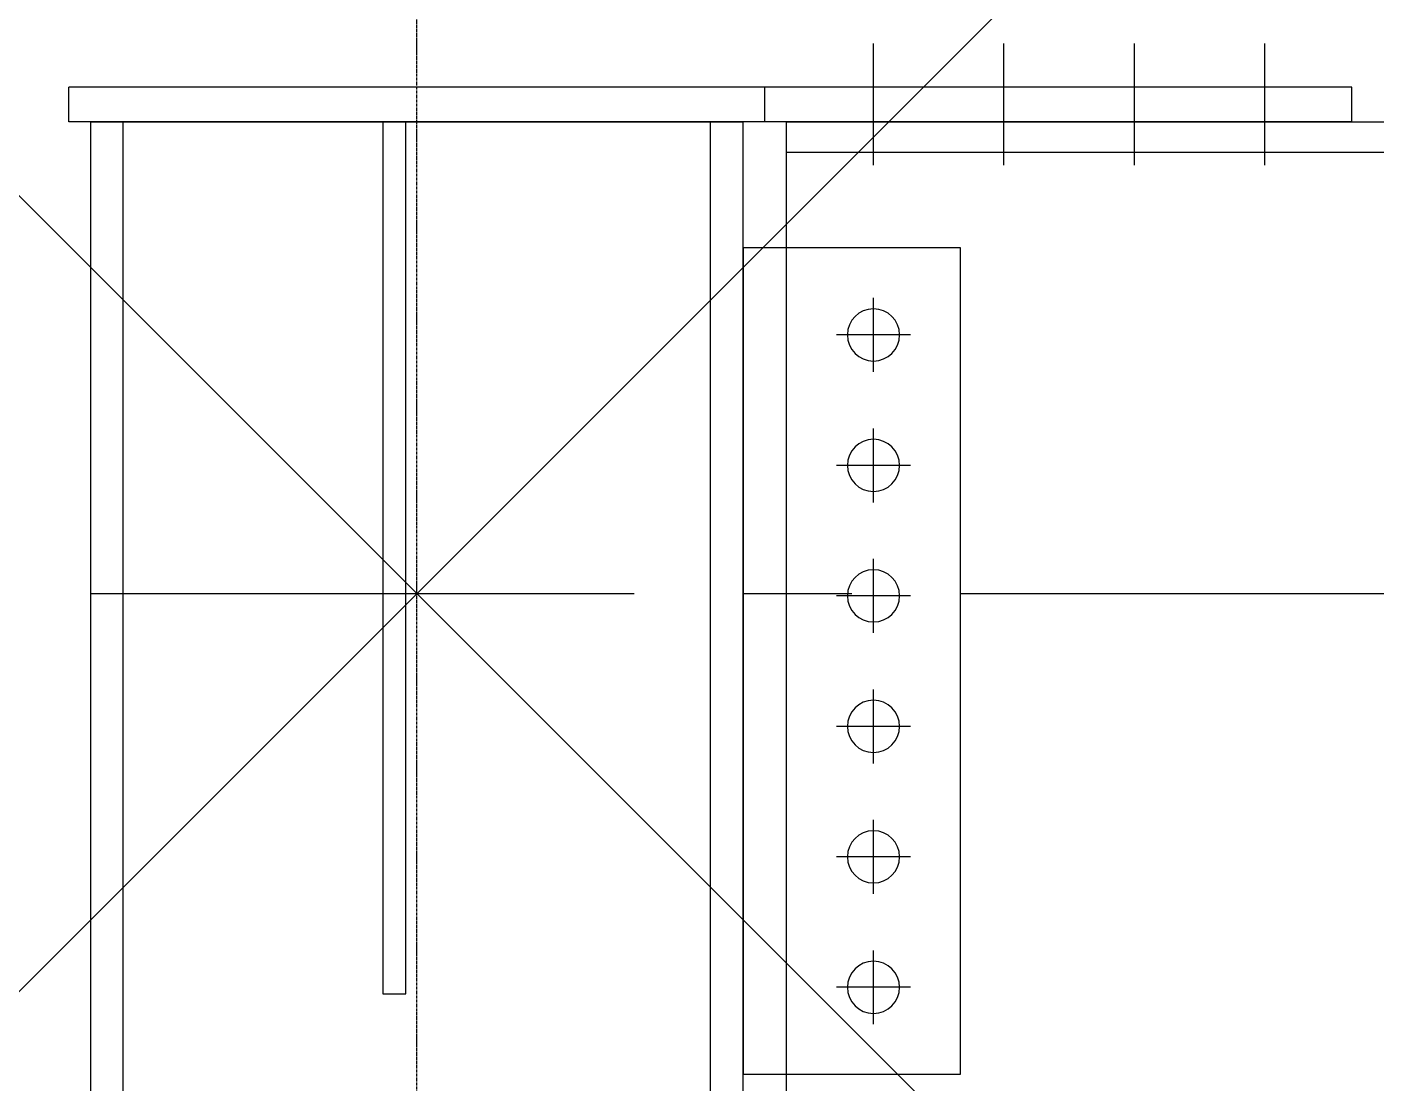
# Model space of a CAD drawing. Extents: x -668440 to 1010955, y -1678500 to 210463.
# Drawn here: x -488079 to -481875, y -896329 to -891473 of the extents above; entities that cross this region are included whole.
import ezdxf

# ---------------------------------------------------------------- set-up
doc = ezdxf.new("R2010")
doc.units = 0
doc.header["$MEASUREMENT"] = 0
doc.linetypes.add('CENTER', pattern=[2, 1.25, -0.25, 0.25, -0.25])
doc.layers.get('0').update_dxf_attribs({"color": 3, "linetype": 'CONTINUOUS'})
doc.layers.add('00_ADDL', color=253, linetype='CONTINUOUS', plot=False)
for name, color, linetype in [('100', 5, 'CENTER'), ('_5-6_GS-M', 6, 'CONTINUOUS'), ('BEAM_H-496x199x9x14x13', 7, 'CONTINUOUS'), ('BOLT', 4, 'CONTINUOUS'), ('COL_H-300x305x15x15x13', 7, 'CONTINUOUS'), ('ctp400-40-60-60-0-0-M22', 7, 'CONTINUOUS'), ('SH400-12-6-0-M22@60(0.0)', 7, 'CONTINUOUS'), ('SP400-40-60-60-0-0-M22-200-K4-320-325-0-137-TYPE1', 7, 'CONTINUOUS')]:
    doc.layers.add(name, color=color, linetype=linetype)

# ---------------------------------------------------------------- blocks, each defined once
blk = doc.blocks.new('剛接合部C1Y')
at = {"layer": '00_ADDL'}
for p, q in [((-216598.46888, -393132.59222), (-214798.46888, -394932.59222)), ((-214798.46888, -393132.59222), (-216598.46888, -394932.59222))]:
    blk.add_line(p, q, dxfattribs=at)
at = {"layer": '100'}
blk.add_line((-215698.46888, -397002.59222), (-215698.46888, -393132.59222), dxfattribs=at)
at = {"layer": '100', "linetype": 'CENTER', "ltscale": 200}
blk.add_line((-212798.46888, -394032.59222), (-218598.46888, -394032.59222), dxfattribs=at)
at = {"layer": '_5-6_GS-M', "transparency": 33554661}
blk.add_lwpolyline([(-215714.13555, -393815.59222), (-215714.13555, -394216.59222), (-215703.46888, -394216.59222), (-215703.46888, -393815.59222)], close=True, dxfattribs=at)
at = {"layer": 'BEAM_H-496x199x9x14x13'}
for p, q in [((-215528.46888, -393815.59222), (-214798.46888, -393815.59222)), ((-215528.46888, -394311.59222), (-215528.46888, -393815.59222)), ((-215528.46888, -393829.59222), (-214798.46888, -393829.59222))]:
    blk.add_line(p, q, dxfattribs=at)
at = {"layer": 'BOLT'}
for p, q in [((-215488.46888, -393835.59222), (-215488.46888, -393779.59222)), ((-215428.46888, -393835.59222), (-215428.46888, -393779.59222)), ((-215368.46888, -393835.59222), (-215368.46888, -393779.59222)), ((-215308.46888, -393835.59222), (-215308.46888, -393779.59222)), ((-215488.46888, -393930.59222), (-215488.46888, -393896.59222)), ((-215471.46888, -393913.59222), (-215505.46888, -393913.59222)), ((-215488.46888, -393990.59222), (-215488.46888, -393956.59222)), ((-215471.46888, -393973.59222), (-215505.46888, -393973.59222)), ((-215488.46888, -394050.59222), (-215488.46888, -394016.59222)), ((-215471.46888, -394033.59222), (-215505.46888, -394033.59222)), ((-215488.46888, -394110.59222), (-215488.46888, -394076.59222)), ((-215471.46888, -394093.59222), (-215505.46888, -394093.59222)), ((-215488.46888, -394170.59222), (-215488.46888, -394136.59222)), ((-215471.46888, -394153.59222), (-215505.46888, -394153.59222)), ((-215488.46888, -394230.59222), (-215488.46888, -394196.59222)), ((-215471.46888, -394213.59222), (-215505.46888, -394213.59222))]:
    blk.add_line(p, q, dxfattribs=at)
at = {"layer": 'COL_H-300x305x15x15x13'}
for p, q in [((-215848.46888, -393815.59222), (-215548.46888, -393815.59222)), ((-215848.46888, -394910.59222), (-215848.46888, -393815.59222)), ((-215833.46888, -394910.59222), (-215833.46888, -393815.59222)), ((-215563.46888, -394910.59222), (-215563.46888, -393815.59222)), ((-215548.46888, -394910.59222), (-215548.46888, -393815.59222))]:
    blk.add_line(p, q, dxfattribs=at)
at = {"layer": 'ctp400-40-60-60-0-0-M22'}
blk.add_line((-215538.46888, -393815.59222), (-215858.46888, -393815.59222), dxfattribs=at)
at = {"layer": 'SH400-12-6-0-M22@60(0.0)'}
for p, q in [((-215548.46888, -393873.59222), (-215548.46888, -394253.59222)), ((-215448.46888, -393873.59222), (-215548.46888, -393873.59222)), ((-215448.46888, -394253.59222), (-215448.46888, -393873.59222)), ((-215548.46888, -394253.59222), (-215448.46888, -394253.59222))]:
    blk.add_line(p, q, dxfattribs=at)
at = {"layer": 'SH400-12-6-0-M22@60(0.0)', "extrusion": (0, 6.12323e-17, -1)}
for centre in [(215488.46888, -393913.59222), (215488.46888, -393973.59222), (215488.46888, -394033.59222), (215488.46888, -394093.59222), (215488.46888, -394153.59222), (215488.46888, -394213.59222)]:
    blk.add_circle(centre, 12, dxfattribs=at)
at = {"layer": 'SP400-40-60-60-0-0-M22-200-K4-320-325-0-137-TYPE1'}
for p, q in [((-215268.46888, -393799.59222), (-215858.46888, -393799.59222)), ((-215858.46888, -393815.59222), (-215858.46888, -393799.59222)), ((-215538.46888, -393815.59222), (-215538.46888, -393799.59222)), ((-215268.46888, -393815.59222), (-215268.46888, -393799.59222)), ((-215268.46888, -393815.59222), (-215858.46888, -393815.59222))]:
    blk.add_line(p, q, dxfattribs=at)

msp = doc.modelspace()

# ---------------------------------------------------------------- block references
at = {"xscale": 10, "yscale": 10, "zscale": 10}
msp.add_blockref('剛接合部C1Y', (1670698.6842, 3046247.35843, 5600), dxfattribs=at)

doc.saveas('drawing.dxf')
